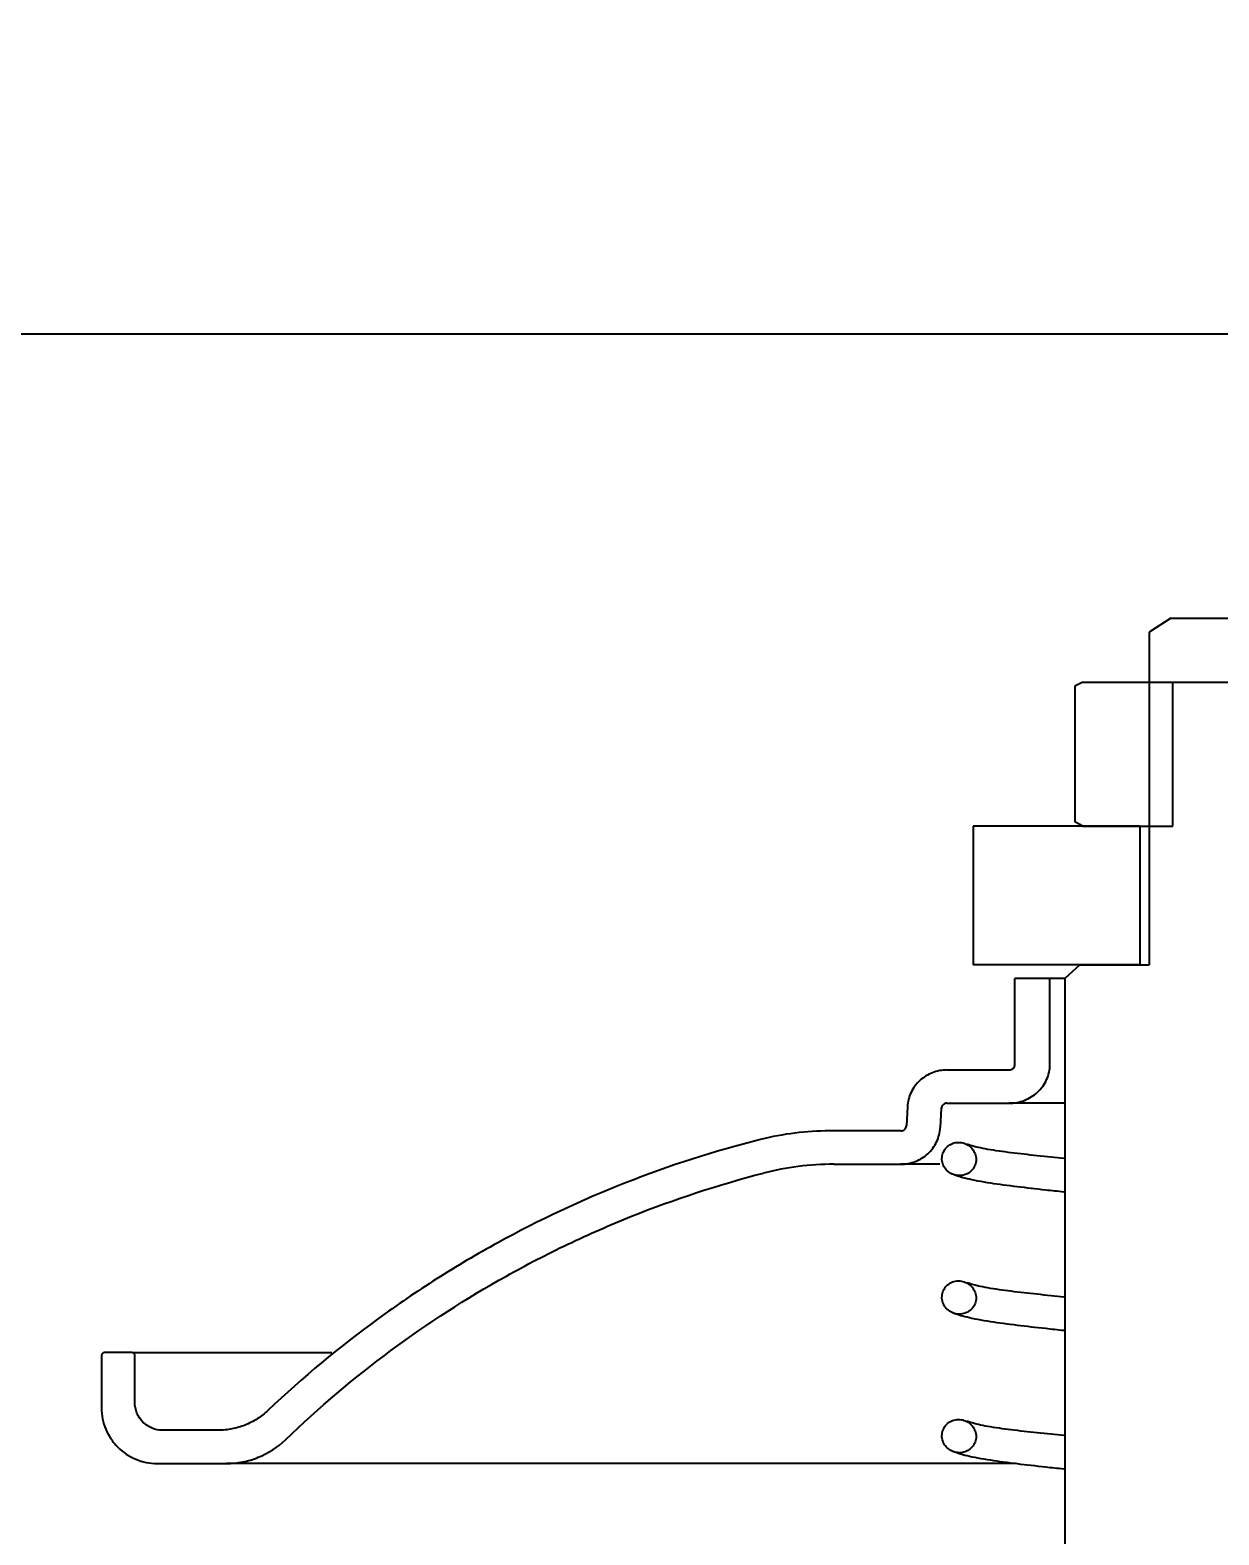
# Model space of a CAD drawing. Header units: millimetres. Extents: x 0 to 4637, y 0 to 3023.
# Drawn here: x 3292.27 to 3327.28, y 2725.96 to 2770.29 of the extents above; entities that cross this region are included whole.
import ezdxf
from ezdxf import colors
from ezdxf.entities.mleader import LeaderData, LeaderLine
from ezdxf.math import Vec2, Vec3

# ---------------------------------------------------------------- set-up
doc = ezdxf.new("R2010")
doc.units = ezdxf.units.MM
for name, color, linetype in [('ABV-OPV_BLAST_CU', 7, 'Continuous'), ('COMPRESSED_SPRIN', 7, 'Continuous'), ('Default', 7, 'Continuous'), ('M6_HEX_NUT', 7, 'Continuous'), ('STUD_FOR_ABVP_MA', 7, 'Continuous'), ('WALL', 7, 'Continuous'), ('WASHER_FOR_ABV-5', 7, 'Continuous')]:
    doc.layers.add(name, color=color, linetype=linetype)
doc.styles.get("Standard").update_dxf_attribs({"font": 'calibri.ttf'})

# ---------------------------------------------------------------- blocks, each defined once
blk = doc.blocks.new('SE11')
at = {"layer": 'ABV-OPV_BLAST_CU', "linetype": 'Continuous'}
h = blk.add_hatch(dxfattribs=at)
h.set_pattern_fill('ANSI32', angle=9e-06, style=0)
edge = h.paths.add_edge_path()
edge.add_spline(control_points=[(397.3139, 346.9462), (397.2982, 346.9312), (397.2813, 346.918), (397.2451, 346.8949), (397.2257, 346.8849), (397.1856, 346.8689), (397.1651, 346.8629), (397.1228, 346.8548), (397.101, 346.8527), (397.0795, 346.8527)], knot_values=[0, 0, 0, 0, 0.25, 0.25, 0.5, 0.5, 0.75, 0.75, 1, 1, 1, 1], degree=3, periodic=0)
edge.add_line((397.0795, 346.8527), (396.8191, 346.8527))
edge.add_spline(control_points=[(396.8191, 346.8527), (396.785, 346.8527), (396.7512, 346.8666), (396.7029, 346.9148), (396.6889, 346.9485), (396.6889, 346.9827)], knot_values=[0, 0, 0, 0, 0.5, 0.5, 1, 1, 1, 1], degree=3, periodic=0)
edge.add_line((396.6889, 346.9827), (396.6889, 347.2037))
edge.add_spline(control_points=[(396.6889, 347.2037), (396.6889, 347.2049), (396.6887, 347.2062), (396.6884, 347.2073), (396.688, 347.2087), (396.6873, 347.2101), (396.6865, 347.2113), (396.6856, 347.2124), (396.6845, 347.2135), (396.6833, 347.2143), (396.6822, 347.2152), (396.6808, 347.2158), (396.6794, 347.2162), (396.6783, 347.2165), (396.6771, 347.2167), (396.6759, 347.2167)], knot_values=[0.000005, 0.000005, 0.000005, 0.000005, 0.000034, 0.000034, 0.000034, 0.000067, 0.000067, 0.000067, 0.000101, 0.000101, 0.000101, 0.000134, 0.000134, 0.000134, 0.000162, 0.000162, 0.000162, 0.000162], degree=3, periodic=0)
edge.add_line((396.6759, 347.2167), (396.5457, 347.2167))
edge.add_spline(control_points=[(396.5457, 347.2167), (396.5454, 347.2167), (396.5451, 347.2167), (396.5449, 347.2167), (396.5434, 347.2166), (396.542, 347.2162), (396.5406, 347.2157), (396.5393, 347.2151), (396.538, 347.2143), (396.5369, 347.2133), (396.5358, 347.2123), (396.5349, 347.2111), (396.5342, 347.2099), (396.5335, 347.2086), (396.5331, 347.2072), (396.5328, 347.2057), (396.5327, 347.2051), (396.5327, 347.2044), (396.5327, 347.2037)], knot_values=[0.000162, 0.000162, 0.000162, 0.000162, 0.000168, 0.000168, 0.000168, 0.000202, 0.000202, 0.000202, 0.000235, 0.000235, 0.000235, 0.000269, 0.000269, 0.000269, 0.000302, 0.000302, 0.000302, 0.000318, 0.000318, 0.000318, 0.000318], degree=3, periodic=0)
edge.add_line((396.5327, 347.2037), (396.5327, 346.9567))
edge.add_spline(control_points=[(396.5327, 346.9567), (396.5327, 346.9395), (396.5344, 346.9226), (396.541, 346.8893), (396.546, 346.8728), (396.5591, 346.8413), (396.5671, 346.8263), (396.586, 346.7981), (396.597, 346.7847), (396.6331, 346.7487), (396.6622, 346.7294), (396.7248, 346.7035), (396.7591, 346.6967), (396.793, 346.6967)], knot_values=[0, 0, 0, 0, 0.125, 0.125, 0.25, 0.25, 0.375, 0.375, 0.5, 0.5, 0.75, 0.75, 1, 1, 1, 1], degree=3, periodic=0)
edge.add_line((396.793, 346.6967), (397.1186, 346.6967))
edge.add_spline(control_points=[(397.1186, 346.6967), (397.144, 346.6967), (397.1693, 346.6991), (397.2195, 346.7088), (397.2442, 346.7161), (397.3148, 346.7445), (397.3587, 346.7727), (397.3957, 346.8083)], knot_values=[0, 0, 0, 0, 0.25, 0.25, 0.5, 0.5, 1, 1, 1, 1], degree=3, periodic=0)
edge.add_spline(control_points=[(397.3957, 346.8083), (397.5526, 346.9593), (397.7176, 347.0985), (398.0629, 347.3544), (398.2433, 347.471), (398.5255, 347.6287), (398.6215, 347.6785), (398.8175, 347.7721), (398.9174, 347.8159), (399.2197, 347.9369), (399.4259, 348.0045), (399.6368, 348.0589)], knot_values=[0, 0, 0, 0, 0.25, 0.25, 0.5, 0.5, 0.625, 0.625, 0.75, 0.75, 1, 1, 1, 1], degree=3, periodic=0)
edge.add_spline(control_points=[(399.6368, 348.0589), (399.6909, 348.0728), (399.7455, 348.0832), (399.8556, 348.0972), (399.9114, 348.1007), (399.9671, 348.1007)], knot_values=[0, 0, 0, 0, 0.5, 0.5, 1, 1, 1, 1], degree=3, periodic=0)
edge.add_line((399.9671, 348.1007), (400.2813, 348.1007))
edge.add_spline(control_points=[(400.2813, 348.1007), (400.3045, 348.1007), (400.3278, 348.1051), (400.371, 348.1218), (400.3913, 348.1344), (400.4253, 348.1657), (400.4395, 348.1849), (400.4594, 348.2267), (400.4654, 348.2497), (400.4667, 348.2732)], knot_values=[0, 0, 0, 0, 0.25, 0.25, 0.5, 0.5, 0.75, 0.75, 1, 1, 1, 1], degree=3, periodic=0)
edge.add_line((400.4667, 348.2732), (400.4714, 348.362))
edge.add_spline(control_points=[(400.4714, 348.362), (400.4718, 348.3688), (400.4749, 348.3751), (400.4847, 348.3842), (400.4914, 348.3867), (400.498, 348.3867)], knot_values=[0, 0, 0, 0, 0.5, 0.5, 1, 1, 1, 1], degree=3, periodic=0)
edge.add_line((400.498, 348.3867), (400.7892, 348.3867))
edge.add_spline(control_points=[(400.7892, 348.3867), (400.8138, 348.3867), (400.838, 348.3912), (400.8722, 348.4045), (400.8831, 348.4099), (400.9038, 348.4228), (400.9136, 348.4303), (400.9315, 348.4469), (400.9396, 348.4559), (400.9539, 348.4756), (400.9602, 348.4864), (400.9752, 348.5196), (400.9806, 348.544), (400.9806, 348.5687)], knot_values=[0, 0, 0, 0, 0.25, 0.25, 0.375, 0.375, 0.5, 0.5, 0.625, 0.625, 0.75, 0.75, 1, 1, 1, 1], degree=3, periodic=0)
edge.add_line((400.9806, 348.5687), (400.9806, 348.9717))
edge.add_line((400.9806, 348.9717), (400.8163, 348.9717))
edge.add_line((400.8163, 348.9717), (400.8163, 348.5687))
edge.add_spline(control_points=[(400.8163, 348.5687), (400.8163, 348.5617), (400.8132, 348.5548), (400.8031, 348.5454), (400.7962, 348.5427), (400.7892, 348.5427)], knot_values=[0, 0, 0, 0, 0.5, 0.5, 1, 1, 1, 1], degree=3, periodic=0)
edge.add_line((400.7892, 348.5427), (400.498, 348.5427))
edge.add_spline(control_points=[(400.498, 348.5427), (400.4748, 348.5427), (400.4514, 348.5384), (400.4081, 348.5217), (400.3879, 348.5092), (400.3622, 348.4856), (400.3543, 348.4767), (400.3405, 348.4581), (400.3345, 348.4481), (400.3195, 348.4165), (400.3137, 348.3937), (400.3124, 348.3702)], knot_values=[0, 0, 0, 0, 0.25, 0.25, 0.5, 0.5, 0.625, 0.625, 0.75, 0.75, 1, 1, 1, 1], degree=3, periodic=0)
edge.add_line((400.3124, 348.3702), (400.3077, 348.2813))
edge.add_spline(control_points=[(400.3077, 348.2813), (400.3073, 348.2746), (400.3043, 348.2683), (400.2945, 348.2592), (400.2879, 348.2567), (400.2813, 348.2567)], knot_values=[0, 0, 0, 0, 0.5, 0.5, 1, 1, 1, 1], degree=3, periodic=0)
edge.add_line((400.2813, 348.2567), (399.9471, 348.2567))
edge.add_spline(control_points=[(399.9471, 348.2567), (399.8927, 348.2567), (399.8379, 348.2533), (399.73, 348.2399), (399.6765, 348.2299), (399.6235, 348.2166)], knot_values=[0, 0, 0, 0, 0.5, 0.5, 1, 1, 1, 1], degree=3, periodic=0)
edge.add_spline(control_points=[(399.6235, 348.2166), (399.4066, 348.1618), (399.1956, 348.0939), (398.7848, 347.9323), (398.5851, 347.8388), (398.2941, 347.6791), (398.1985, 347.6226), (398.0103, 347.503), (397.9177, 347.4399), (397.6475, 347.2428), (397.4762, 347.1001), (397.3139, 346.9462)], knot_values=[0, 0, 0, 0, 0.25, 0.25, 0.5, 0.5, 0.625, 0.625, 0.75, 0.75, 1, 1, 1, 1], degree=3, periodic=0)
at = {"layer": 'COMPRESSED_SPRIN', "linetype": 'Continuous'}
h = blk.add_hatch(dxfattribs=at)
h.set_pattern_fill('ANSI32', scale=2, angle=90, style=0)
edge = h.paths.add_edge_path()
edge.add_spline(control_points=[(400.6344, 348.1235), (400.6344, 348.1444), (400.6255, 348.1647), (400.5962, 348.1937), (400.5758, 348.2025), (400.5346, 348.2039), (400.5137, 348.1964), (400.4833, 348.1681), (400.4743, 348.1476), (400.4742, 348.1063), (400.483, 348.0857), (400.5123, 348.0566), (400.5325, 348.0479), (400.5741, 348.0466), (400.5949, 348.0541), (400.6254, 348.0822), (400.6344, 348.1026), (400.6344, 348.1235)], knot_values=[0, 0, 0, 0, 0.125, 0.125, 0.25, 0.25, 0.375, 0.375, 0.5, 0.5, 0.625, 0.625, 0.75, 0.75, 0.875, 0.875, 1, 1, 1, 1], degree=3, periodic=1)
h = blk.add_hatch(dxfattribs=at)
h.set_pattern_fill('ANSI32', scale=2, angle=90, style=0)
edge = h.paths.add_edge_path()
edge.add_spline(control_points=[(400.6344, 347.4735), (400.6344, 347.4944), (400.6255, 347.5147), (400.5962, 347.5437), (400.5758, 347.5525), (400.5346, 347.5539), (400.5137, 347.5464), (400.4833, 347.5181), (400.4743, 347.4976), (400.4742, 347.4563), (400.483, 347.4357), (400.5123, 347.4066), (400.5325, 347.3979), (400.5741, 347.3966), (400.5949, 347.4041), (400.6254, 347.4322), (400.6344, 347.4526), (400.6344, 347.4735)], knot_values=[0, 0, 0, 0, 0.125, 0.125, 0.25, 0.25, 0.375, 0.375, 0.5, 0.5, 0.625, 0.625, 0.75, 0.75, 0.875, 0.875, 1, 1, 1, 1], degree=3, periodic=1)
h = blk.add_hatch(dxfattribs=at)
h.set_pattern_fill('ANSI32', scale=2, angle=90, style=0)
edge = h.paths.add_edge_path()
edge.add_spline(control_points=[(400.6344, 346.8235), (400.6344, 346.8444), (400.6255, 346.8647), (400.5962, 346.8937), (400.5758, 346.9025), (400.5346, 346.9039), (400.5137, 346.8964), (400.4833, 346.8681), (400.4743, 346.8476), (400.4742, 346.8063), (400.483, 346.7857), (400.5123, 346.7566), (400.5325, 346.7479), (400.5741, 346.7466), (400.5949, 346.7541), (400.6254, 346.7822), (400.6344, 346.8026), (400.6344, 346.8235)], knot_values=[0, 0, 0, 0, 0.125, 0.125, 0.25, 0.25, 0.375, 0.375, 0.5, 0.5, 0.625, 0.625, 0.75, 0.75, 0.875, 0.875, 1, 1, 1, 1], degree=3, periodic=1)
at = {"layer": 'M6_HEX_NUT', "linetype": 'Continuous'}
h = blk.add_hatch(dxfattribs=at)
h.set_pattern_fill('ANSI32', scale=2, angle=9e-06, style=0)
edge = h.paths.add_edge_path()
edge.add_spline(control_points=[(401.1355, 350.3627), (401.123, 350.3561), (401.1104, 350.3495), (401.0979, 350.3429)], knot_values=[0, 0, 0, 0, 1, 1, 1, 1], degree=3, periodic=0)
edge.add_line((401.0979, 350.3429), (401.0979, 349.7065))
edge.add_spline(control_points=[(401.0979, 349.7065), (401.1104, 349.6999), (401.123, 349.6933), (401.1355, 349.6867)], knot_values=[0, 0, 0, 0, 1, 1, 1, 1], degree=3, periodic=0)
edge.add_line((401.1355, 349.6867), (401.5574, 349.6867))
edge.add_line((401.5574, 349.6867), (401.5574, 350.3627))
edge.add_line((401.5574, 350.3627), (401.1355, 350.3627))
at = {"layer": 'STUD_FOR_ABVP_MA', "linetype": 'Continuous'}
h = blk.add_hatch(dxfattribs=at)
h.set_pattern_fill('ANSI32', scale=2, angle=90, style=0)
edge = h.paths.add_edge_path()
edge.add_spline(control_points=[(401.5475, 350.6617), (401.512, 350.6423), (401.4786, 350.6201), (401.446, 350.5967)], knot_values=[0, 0, 0, 0, 1, 1, 1, 1], degree=3, periodic=0)
edge.add_line((401.446, 350.5967), (401.446, 349.0367))
edge.add_line((401.446, 349.0367), (401.1209, 349.0367))
edge.add_spline(control_points=[(401.1209, 349.0367), (401.0972, 349.0151), (401.0737, 348.9935), (401.0502, 348.9717)], knot_values=[0, 0, 0, 0, 1, 1, 1, 1], degree=3, periodic=0)
edge.add_line((401.0502, 348.9717), (401.0502, 346.1767))
edge.add_spline(control_points=[(401.0502, 346.1767), (401.0737, 346.1549), (401.0972, 346.1333), (401.1209, 346.1117)], knot_values=[0, 0, 0, 0, 1, 1, 1, 1], degree=3, periodic=0)
edge.add_line((401.1209, 346.1117), (401.446, 346.1117))
edge.add_line((401.446, 346.1117), (401.446, 340.4567))
edge.add_spline(control_points=[(401.446, 340.4567), (401.4788, 340.4331), (401.5124, 340.4109), (401.5475, 340.3917)], knot_values=[0, 0, 0, 0, 1, 1, 1, 1], degree=3, periodic=0)
edge.add_line((401.5475, 340.3917), (401.9036, 340.3917))
edge.add_spline(control_points=[(401.9036, 340.3917), (401.9391, 340.4111), (401.9725, 340.4333), (402.0051, 340.4567)], knot_values=[0, 0, 0, 0, 1, 1, 1, 1], degree=3, periodic=0)
edge.add_line((402.0051, 340.4567), (402.0051, 346.1117))
edge.add_line((402.0051, 346.1117), (402.3302, 346.1117))
edge.add_spline(control_points=[(402.3302, 346.1117), (402.3539, 346.1332), (402.3774, 346.1549), (402.4009, 346.1767)], knot_values=[0, 0, 0, 0, 1, 1, 1, 1], degree=3, periodic=0)
edge.add_line((402.4009, 346.1767), (402.4009, 348.9717))
edge.add_spline(control_points=[(402.4009, 348.9717), (402.3774, 348.9934), (402.3539, 349.0151), (402.3302, 349.0367)], knot_values=[0, 0, 0, 0, 1, 1, 1, 1], degree=3, periodic=0)
edge.add_line((402.3302, 349.0367), (402.0051, 349.0367))
edge.add_line((402.0051, 349.0367), (402.0051, 350.5967))
edge.add_spline(control_points=[(402.0051, 350.5967), (401.9723, 350.6202), (401.9387, 350.6424), (401.9036, 350.6617)], knot_values=[0, 0, 0, 0, 1, 1, 1, 1], degree=3, periodic=0)
edge.add_line((401.9036, 350.6617), (401.5475, 350.6617))
at = {"layer": 'WASHER_FOR_ABV-5', "linetype": 'Continuous'}
h = blk.add_hatch(dxfattribs=at)
h.set_pattern_fill('LINE', angle=45, style=0)
h.paths.add_polyline_path([(401.4022, 349.6867), (400.621, 349.6867), (400.621, 349.0367), (401.4022, 349.0367)])
at = {"layer": 'ABV-OPV_BLAST_CU', "color": 7, "linetype": 'Continuous'}
for p, q in [((400.8163, 348.5687), (400.8163, 348.9717)), ((400.9806, 348.9717), (400.8163, 348.9717)), ((401.0502, 348.9717), (400.9806, 348.9717)), ((400.9806, 348.5687), (400.9806, 348.9717)), ((400.498, 348.5427), (400.7892, 348.5427)), ((400.498, 348.3867), (400.7892, 348.3867)), ((401.0502, 348.3867), (400.7892, 348.3867)), ((400.3124, 348.3702), (400.3077, 348.2813)), ((400.4714, 348.362), (400.4667, 348.2732)), ((400.2813, 348.2567), (399.9471, 348.2567)), ((399.9671, 348.1007), (400.2813, 348.1007)), ((400.4646, 348.1007), (400.2813, 348.1007)), ((396.5327, 347.2037), (396.5327, 346.9567)), ((396.6759, 347.2167), (396.5457, 347.2167)), ((396.6759, 347.2167), (397.6126, 347.2167)), ((396.6889, 346.9827), (396.6889, 347.2037)), ((397.0795, 346.8527), (396.8191, 346.8527)), ((396.793, 346.6967), (397.1186, 346.6967)), ((400.8192, 346.6967), (397.1186, 346.6967))]:
    blk.add_line(p, q, dxfattribs=at)
for points, knots in [([(400.498, 348.5427), (400.4748, 348.5427), (400.4514, 348.5384), (400.4081, 348.5217), (400.3879, 348.5092), (400.3622, 348.4856), (400.3543, 348.4767), (400.3405, 348.4581), (400.3345, 348.4481), (400.3195, 348.4165), (400.3137, 348.3937), (400.3124, 348.3702)], [0, 0, 0, 0, 0.25, 0.25, 0.5, 0.5, 0.625, 0.625, 0.75, 0.75, 1, 1, 1, 1]), ([(400.7892, 348.3867), (400.8138, 348.3867), (400.838, 348.3912), (400.8722, 348.4045), (400.8831, 348.4099), (400.9038, 348.4228), (400.9136, 348.4303), (400.9315, 348.4469), (400.9396, 348.4559), (400.9539, 348.4756), (400.9602, 348.4864), (400.9752, 348.5196), (400.9806, 348.544), (400.9806, 348.5687)], [0, 0, 0, 0, 0.25, 0.25, 0.375, 0.375, 0.5, 0.5, 0.625, 0.625, 0.75, 0.75, 1, 1, 1, 1]), ([(400.7892, 348.5427), (400.7962, 348.5427), (400.8031, 348.5454), (400.8132, 348.5548), (400.8163, 348.5617), (400.8163, 348.5687)], [0, 0, 0, 0, 0.5, 0.5, 1, 1, 1, 1]), ([(400.498, 348.3867), (400.4914, 348.3867), (400.4847, 348.3842), (400.4749, 348.3751), (400.4718, 348.3688), (400.4714, 348.362)], [0, 0, 0, 0, 0.5, 0.5, 1, 1, 1, 1]), ([(399.9471, 348.2567), (399.8927, 348.2567), (399.8379, 348.2533), (399.73, 348.2399), (399.6765, 348.2299), (399.6235, 348.2166)], [0, 0, 0, 0, 0.5, 0.5, 1, 1, 1, 1]), ([(400.2813, 348.2567), (400.2879, 348.2567), (400.2945, 348.2592), (400.3043, 348.2683), (400.3073, 348.2746), (400.3077, 348.2813)], [0, 0, 0, 0, 0.5, 0.5, 1, 1, 1, 1]), ([(400.2813, 348.1007), (400.3045, 348.1007), (400.3278, 348.1051), (400.371, 348.1218), (400.3913, 348.1344), (400.4253, 348.1657), (400.4395, 348.1849), (400.4594, 348.2267), (400.4654, 348.2497), (400.4667, 348.2732)], [0, 0, 0, 0, 0.25, 0.25, 0.5, 0.5, 0.75, 0.75, 1, 1, 1, 1]), ([(399.6235, 348.2166), (399.4066, 348.1618), (399.1956, 348.0939), (398.7848, 347.9323), (398.5851, 347.8388), (398.2941, 347.6791), (398.1985, 347.6226), (398.0103, 347.503), (397.9177, 347.4399), (397.6475, 347.2428), (397.4762, 347.1001), (397.3139, 346.9462)], [0, 0, 0, 0, 0.25, 0.25, 0.5, 0.5, 0.625, 0.625, 0.75, 0.75, 1, 1, 1, 1]), ([(399.9671, 348.1007), (399.9114, 348.1007), (399.8556, 348.0972), (399.7455, 348.0832), (399.6909, 348.0728), (399.6368, 348.0589)], [0, 0, 0, 0, 0.5, 0.5, 1, 1, 1, 1]), ([(397.3957, 346.8083), (397.5526, 346.9593), (397.7176, 347.0985), (398.0629, 347.3544), (398.2433, 347.471), (398.5255, 347.6287), (398.6215, 347.6785), (398.8175, 347.7721), (398.9174, 347.8159), (399.2197, 347.9369), (399.4259, 348.0045), (399.6368, 348.0589)], [0, 0, 0, 0, 0.25, 0.25, 0.5, 0.5, 0.625, 0.625, 0.75, 0.75, 1, 1, 1, 1]), ([(396.5457, 347.2167), (396.5454, 347.2167), (396.5451, 347.2167), (396.5449, 347.2167), (396.5434, 347.2166), (396.542, 347.2162), (396.5406, 347.2157), (396.5393, 347.2151), (396.538, 347.2143), (396.5369, 347.2133), (396.5358, 347.2123), (396.5349, 347.2111), (396.5342, 347.2099), (396.5335, 347.2086), (396.5331, 347.2072), (396.5328, 347.2057), (396.5327, 347.2051), (396.5327, 347.2044), (396.5327, 347.2037)], [0, 0, 0, 0, 0.03982, 0.03982, 0.03982, 0.255182, 0.255182, 0.255182, 0.470515, 0.470515, 0.470515, 0.685643, 0.685643, 0.685643, 0.90048, 0.90048, 0.90048, 1, 1, 1, 1]), ([(396.6889, 347.2037), (396.6889, 347.2049), (396.6887, 347.2062), (396.6884, 347.2073), (396.688, 347.2087), (396.6873, 347.2101), (396.6865, 347.2113), (396.6856, 347.2124), (396.6845, 347.2135), (396.6833, 347.2143), (396.6822, 347.2152), (396.6808, 347.2158), (396.6794, 347.2162), (396.6783, 347.2165), (396.6771, 347.2167), (396.6759, 347.2167)], [0, 0, 0, 0, 0.181388, 0.181388, 0.181388, 0.395666, 0.395666, 0.395666, 0.610065, 0.610065, 0.610065, 0.824754, 0.824754, 0.824754, 1, 1, 1, 1]), ([(396.8191, 346.8527), (396.785, 346.8527), (396.7512, 346.8666), (396.7029, 346.9148), (396.6889, 346.9485), (396.6889, 346.9827)], [0, 0, 0, 0, 0.5, 0.5, 1, 1, 1, 1]), ([(396.5327, 346.9567), (396.5327, 346.9395), (396.5344, 346.9226), (396.541, 346.8893), (396.546, 346.8728), (396.5591, 346.8413), (396.5671, 346.8263), (396.586, 346.7981), (396.597, 346.7847), (396.6331, 346.7487), (396.6622, 346.7294), (396.7248, 346.7035), (396.7591, 346.6967), (396.793, 346.6967)], [0, 0, 0, 0, 0.125, 0.125, 0.25, 0.25, 0.375, 0.375, 0.5, 0.5, 0.75, 0.75, 1, 1, 1, 1]), ([(397.3139, 346.9462), (397.2982, 346.9312), (397.2813, 346.918), (397.2451, 346.8949), (397.2257, 346.8849), (397.1856, 346.8689), (397.1651, 346.8629), (397.1228, 346.8548), (397.101, 346.8527), (397.0795, 346.8527)], [0, 0, 0, 0, 0.25, 0.25, 0.5, 0.5, 0.75, 0.75, 1, 1, 1, 1]), ([(397.1186, 346.6967), (397.144, 346.6967), (397.1693, 346.6991), (397.2195, 346.7088), (397.2442, 346.7161), (397.3148, 346.7445), (397.3587, 346.7727), (397.3957, 346.8083)], [0, 0, 0, 0, 0.25, 0.25, 0.5, 0.5, 1, 1, 1, 1])]:
    blk.add_open_spline(points, degree=3, knots=knots, dxfattribs=at)
at = {"layer": 'COMPRESSED_SPRIN', "color": 7, "linetype": 'Continuous'}
for points, knots in [([(400.6344, 348.1235), (400.6344, 348.1321), (400.6329, 348.1409), (400.63, 348.1491), (400.6271, 348.1573), (400.6228, 348.1651), (400.6174, 348.1719), (400.6119, 348.1789), (400.6051, 348.185), (400.5976, 348.1899), (400.5899, 348.1949), (400.5812, 348.1986), (400.5723, 348.2008), (400.5633, 348.203), (400.5537, 348.2037), (400.5445, 348.2028), (400.5353, 348.2019), (400.5262, 348.1994), (400.5178, 348.1954), (400.5098, 348.1915), (400.5022, 348.1862), (400.496, 348.1798), (400.4899, 348.1736), (400.4848, 348.1662), (400.4812, 348.1584), (400.4776, 348.1506), (400.4754, 348.1422), (400.4746, 348.1337), (400.4738, 348.1253), (400.4745, 348.1167), (400.4765, 348.1084), (400.4785, 348.1001), (400.482, 348.092), (400.4866, 348.0848), (400.4913, 348.0774), (400.4974, 348.0707), (400.5043, 348.0653), (400.5113, 348.0596), (400.5194, 348.0551), (400.5279, 348.052), (400.5366, 348.0489), (400.546, 348.0473), (400.5552, 348.0472), (400.5645, 348.0471), (400.5739, 348.0487), (400.5827, 348.0517), (400.5913, 348.0547), (400.5995, 348.0593), (400.6066, 348.065), (400.6134, 348.0706), (400.6194, 348.0775), (400.6239, 348.0851), (400.6282, 348.0924), (400.6314, 348.1006), (400.633, 348.109), (400.634, 348.1137), (400.6344, 348.1186), (400.6344, 348.1235)], [0, 0, 0, 0, 0.052695, 0.052695, 0.052695, 0.105296, 0.105296, 0.105296, 0.15931, 0.15931, 0.15931, 0.215081, 0.215081, 0.215081, 0.271623, 0.271623, 0.271623, 0.327605, 0.327605, 0.327605, 0.382043, 0.382043, 0.382043, 0.434758, 0.434758, 0.434758, 0.4863, 0.4863, 0.4863, 0.537587, 0.537587, 0.537587, 0.589541, 0.589541, 0.589541, 0.642828, 0.642828, 0.642828, 0.697676, 0.697676, 0.697676, 0.753735, 0.753735, 0.753735, 0.810081, 0.810081, 0.810081, 0.865505, 0.865505, 0.865505, 0.919104, 0.919104, 0.919104, 0.97087, 0.97087, 0.97087, 1, 1, 1, 1]), ([(401.0459, 348.1273), (401.0256, 348.1294), (400.9593, 348.1363), (400.8524, 348.1477), (400.7353, 348.162), (400.6393, 348.1787), (400.6086, 348.1891), (400.5923, 348.1949)], [0.7342104, 0.7342104, 0.7342104, 0.7342104, 0.7574564, 0.8121341, 0.8720616, 0.9395409, 1, 1, 1, 1]), ([(400.5233, 348.0551), (400.5448, 348.0473), (400.5836, 348.0339), (400.6929, 348.0135), (400.8198, 347.9965), (400.9396, 347.983), (401.0167, 347.9748), (401.0455, 347.9717)], [0, 0, 0, 0, 0.067497, 0.1370863, 0.1984811, 0.2539962, 0.2858386, 0.2858386, 0.2858386, 0.2858386]), ([(400.6344, 347.4735), (400.6344, 347.4821), (400.6329, 347.4909), (400.63, 347.4991), (400.6271, 347.5073), (400.6228, 347.5151), (400.6174, 347.5219), (400.6119, 347.5289), (400.6051, 347.535), (400.5976, 347.5399), (400.5899, 347.5449), (400.5812, 347.5486), (400.5723, 347.5508), (400.5633, 347.553), (400.5537, 347.5537), (400.5445, 347.5528), (400.5353, 347.5519), (400.5262, 347.5494), (400.5178, 347.5454), (400.5098, 347.5415), (400.5022, 347.5362), (400.496, 347.5298), (400.4899, 347.5236), (400.4848, 347.5162), (400.4812, 347.5084), (400.4776, 347.5006), (400.4754, 347.4922), (400.4746, 347.4837), (400.4738, 347.4753), (400.4745, 347.4667), (400.4765, 347.4584), (400.4785, 347.4501), (400.482, 347.442), (400.4866, 347.4348), (400.4913, 347.4274), (400.4974, 347.4207), (400.5043, 347.4153), (400.5113, 347.4096), (400.5194, 347.4051), (400.5279, 347.402), (400.5366, 347.3989), (400.546, 347.3973), (400.5552, 347.3972), (400.5645, 347.3971), (400.5739, 347.3987), (400.5827, 347.4017), (400.5913, 347.4047), (400.5995, 347.4093), (400.6066, 347.415), (400.6134, 347.4206), (400.6194, 347.4275), (400.6239, 347.4351), (400.6282, 347.4424), (400.6314, 347.4506), (400.633, 347.459), (400.634, 347.4637), (400.6344, 347.4686), (400.6344, 347.4735)], [0, 0, 0, 0, 0.052695, 0.052695, 0.052695, 0.105296, 0.105296, 0.105296, 0.15931, 0.15931, 0.15931, 0.215081, 0.215081, 0.215081, 0.271623, 0.271623, 0.271623, 0.327605, 0.327605, 0.327605, 0.382043, 0.382043, 0.382043, 0.434758, 0.434758, 0.434758, 0.4863, 0.4863, 0.4863, 0.537587, 0.537587, 0.537587, 0.589541, 0.589541, 0.589541, 0.642828, 0.642828, 0.642828, 0.697676, 0.697676, 0.697676, 0.753735, 0.753735, 0.753735, 0.810081, 0.810081, 0.810081, 0.865505, 0.865505, 0.865505, 0.919104, 0.919104, 0.919104, 0.97087, 0.97087, 0.97087, 1, 1, 1, 1]), ([(401.0459, 347.4773), (401.0256, 347.4794), (400.9593, 347.4863), (400.8524, 347.4977), (400.7353, 347.512), (400.6393, 347.5287), (400.6086, 347.5391), (400.5923, 347.5449)], [0.7342104, 0.7342104, 0.7342104, 0.7342104, 0.7574564, 0.8121341, 0.8720616, 0.9395409, 1, 1, 1, 1]), ([(400.5233, 347.4051), (400.5448, 347.3973), (400.5836, 347.3839), (400.6929, 347.3635), (400.8198, 347.3465), (400.9396, 347.333), (401.0167, 347.3248), (401.0455, 347.3217)], [0, 0, 0, 0, 0.067497, 0.1370863, 0.1984811, 0.2539962, 0.2858386, 0.2858386, 0.2858386, 0.2858386]), ([(400.6344, 346.8235), (400.6344, 346.8321), (400.6329, 346.8409), (400.63, 346.8491), (400.6271, 346.8573), (400.6228, 346.8651), (400.6174, 346.8719), (400.6119, 346.8789), (400.6051, 346.885), (400.5976, 346.8899), (400.5899, 346.8949), (400.5812, 346.8986), (400.5723, 346.9008), (400.5633, 346.903), (400.5537, 346.9037), (400.5445, 346.9028), (400.5353, 346.9019), (400.5262, 346.8994), (400.5178, 346.8954), (400.5098, 346.8915), (400.5022, 346.8862), (400.496, 346.8798), (400.4899, 346.8736), (400.4848, 346.8662), (400.4812, 346.8584), (400.4776, 346.8506), (400.4754, 346.8422), (400.4746, 346.8337), (400.4738, 346.8253), (400.4745, 346.8167), (400.4765, 346.8084), (400.4785, 346.8001), (400.482, 346.792), (400.4866, 346.7848), (400.4913, 346.7774), (400.4974, 346.7707), (400.5043, 346.7653), (400.5113, 346.7596), (400.5194, 346.7551), (400.5279, 346.752), (400.5366, 346.7489), (400.546, 346.7473), (400.5552, 346.7472), (400.5645, 346.7471), (400.5739, 346.7487), (400.5827, 346.7517), (400.5913, 346.7547), (400.5995, 346.7593), (400.6066, 346.765), (400.6134, 346.7706), (400.6194, 346.7775), (400.6239, 346.7851), (400.6282, 346.7924), (400.6314, 346.8006), (400.633, 346.809), (400.634, 346.8137), (400.6344, 346.8186), (400.6344, 346.8235)], [0, 0, 0, 0, 0.052695, 0.052695, 0.052695, 0.105296, 0.105296, 0.105296, 0.15931, 0.15931, 0.15931, 0.215081, 0.215081, 0.215081, 0.271623, 0.271623, 0.271623, 0.327605, 0.327605, 0.327605, 0.382043, 0.382043, 0.382043, 0.434758, 0.434758, 0.434758, 0.4863, 0.4863, 0.4863, 0.537587, 0.537587, 0.537587, 0.589541, 0.589541, 0.589541, 0.642828, 0.642828, 0.642828, 0.697676, 0.697676, 0.697676, 0.753735, 0.753735, 0.753735, 0.810081, 0.810081, 0.810081, 0.865505, 0.865505, 0.865505, 0.919104, 0.919104, 0.919104, 0.97087, 0.97087, 0.97087, 1, 1, 1, 1]), ([(401.0459, 346.8273), (401.0256, 346.8294), (400.9593, 346.8363), (400.8524, 346.8477), (400.7353, 346.862), (400.6393, 346.8787), (400.6086, 346.8891), (400.5923, 346.8949)], [0.7342104, 0.7342104, 0.7342104, 0.7342104, 0.7574564, 0.8121341, 0.8720616, 0.9395409, 1, 1, 1, 1]), ([(400.5233, 346.7551), (400.5448, 346.7473), (400.5836, 346.7339), (400.6929, 346.7135), (400.8198, 346.6965), (400.9396, 346.683), (401.0167, 346.6748), (401.0455, 346.6717)], [0, 0, 0, 0, 0.067497, 0.1370863, 0.1984811, 0.2539962, 0.2858386, 0.2858386, 0.2858386, 0.2858386])]:
    blk.add_open_spline(points, degree=3, knots=knots, dxfattribs=at)
at = {"layer": 'M6_HEX_NUT', "color": 7, "linetype": 'Continuous'}
for p, q in [((401.1355, 350.3627), (401.0979, 350.3429)), ((401.1355, 350.3627), (401.5574, 350.3627)), ((401.5574, 350.3627), (401.8937, 350.3627)), ((401.5574, 349.6867), (401.5574, 350.3627)), ((401.0979, 350.3429), (401.0979, 349.7065)), ((401.1355, 349.6867), (401.0979, 349.7065)), ((401.1355, 349.6867), (401.5574, 349.6867))]:
    blk.add_line(p, q, dxfattribs=at)
at = {"layer": 'STUD_FOR_ABVP_MA', "color": 7, "linetype": 'Continuous'}
for p, q in [((401.5475, 350.6617), (401.446, 350.5967)), ((401.5475, 350.6617), (401.9036, 350.6617)), ((401.446, 350.5967), (401.446, 349.0367)), ((401.1209, 349.0367), (401.0502, 348.9717)), ((401.1209, 349.0367), (401.446, 349.0367)), ((401.0502, 348.9717), (401.0502, 346.1767))]:
    blk.add_line(p, q, dxfattribs=at)
at = {"layer": 'WALL', "color": 7, "linetype": 'Continuous'}
blk.add_line((408.5451, 351.9942), (394.906, 351.9942), dxfattribs=at)
at = {"layer": 'WASHER_FOR_ABV-5', "color": 7, "linetype": 'Continuous'}
for p, q in [((400.621, 349.6867), (400.621, 349.0367)), ((401.4022, 349.6867), (400.621, 349.6867)), ((401.4022, 349.6867), (401.4022, 349.0367)), ((401.4022, 349.0367), (400.621, 349.0367))]:
    blk.add_line(p, q, dxfattribs=at)

msp = doc.modelspace()

# ---------------------------------------------------------------- block references
at = {"layer": 'Default', "xscale": 6.278552465, "yscale": 6.278552465, "zscale": 6.278552465}
msp.add_blockref('SE11', (804.7265, 551.3132), dxfattribs=at)

# ---------------------------------------------------------------- leaders
at = {"layer": 'Default', "color": 7, "linetype": 'Continuous'}
ml = msp.add_multileader_mtext('Standard', dxfattribs=at)
ml.set_content('{\\pxsm0.9;\\fSolid Edge ANSI|b0||i0||c0|p34;\\W1.;ANTIBLAST VALVE\\P(MOUNTED ON 4" FLANGE)\\P}', color=256)
ml.set_leader_properties()
ml.build(insert=Vec2(0, 0))
ml.multileader.update_dxf_attribs({"dogleg_length": 52.3848, "arrow_head_size": 27.9082})
ctx = ml.context
ctx.base_point, ctx.char_height, ctx.arrow_head_size, ctx.landing_gap_size, ctx.plane_origin, ctx.plane_x_axis = Vec3(3358.7101, 2875.106), 27.908166, 27.9082, 9.7679, Vec3(804.7265, 551.3132), Vec3(0.1592724, 0)
notes = []
notes.append((ctx, [(0, (1, 1, 0), (3306.3252, 2875.106), (1, 0), 52.3848, [(0, [(3269.2706, 2720.3125)], 0, [])])]))
ctx.mtext.insert = Vec3(3368.4779, 2889.179)
for ctx, leaders in notes:
    for number, flags, end, landing, length, lines in leaders:
        leader = LeaderData()
        leader.index, (leader.has_last_leader_line, leader.has_dogleg_vector, leader.attachment_direction) = number, flags
        leader.last_leader_point, leader.dogleg_vector, leader.dogleg_length = Vec3(end), Vec3(landing), length
        for number, points, colour, breaks in lines:
            line = LeaderLine()
            line.index, line.vertices, line.color, line.breaks = number, Vec3.list(points), colors.encode_raw_color(colour), breaks
            leader.lines.append(line)
        ctx.leaders.append(leader)

doc.saveas('drawing.dxf')
